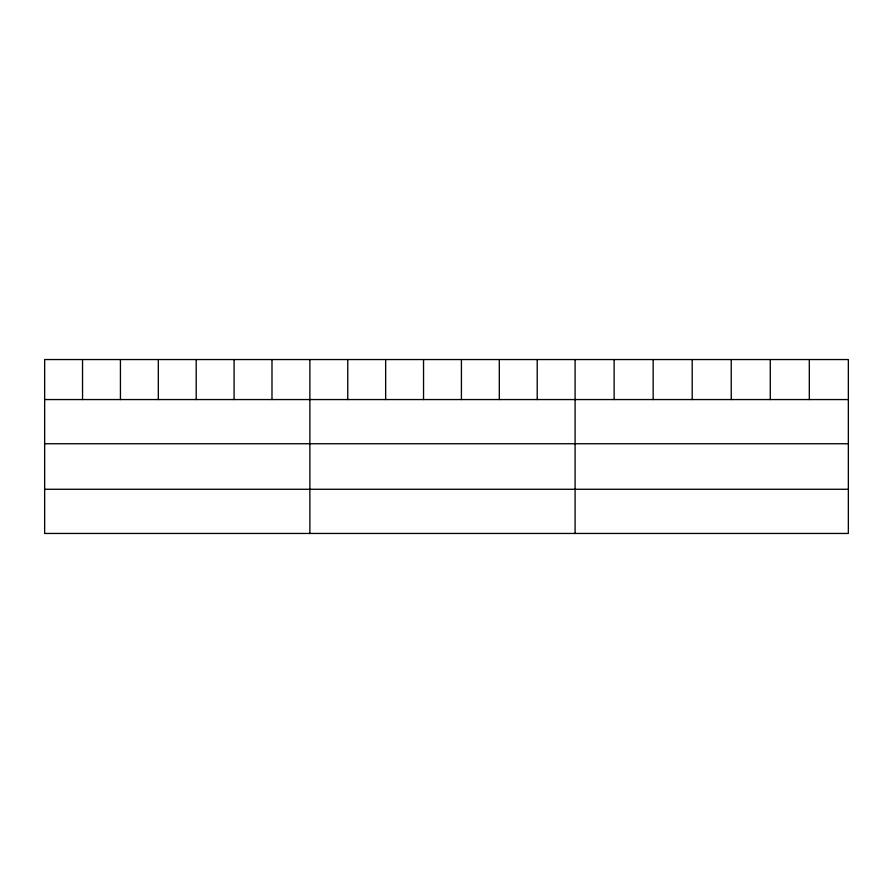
<?xml version="1.0" encoding="UTF-8"?>
<svg xmlns="http://www.w3.org/2000/svg" width="893" height="893" viewBox="0 0 893 893"><rect width="100%" height="100%" fill="white"/><g stroke="black" fill="none" stroke-linecap="round" stroke-linejoin="round"><path stroke-width="1.34" d="M848.35 399.562L848.35 533.456L44.65 533.456L44.65 359.544L848.35 359.544L848.35 399.562L44.65 399.562M44.65 443.743L848.35 443.743M44.65 489.275L848.35 489.275M809.315 359.544L809.315 399.562M770.279 359.544L770.279 399.562M731.244 359.544L731.244 399.562M692.198 359.544L692.198 399.562M653.163 359.544L653.163 399.562M614.127 359.544L614.127 399.562M575.092 359.544L575.092 533.456M537.206 359.544L537.206 399.562M499.31 359.544L499.31 399.562M461.424 359.544L461.424 399.562M423.539 359.544L423.539 399.562M385.653 359.544L385.653 399.562M347.757 359.544L347.757 399.562M309.871 359.544L309.871 533.456M271.985 359.544L271.985 399.562M234.089 359.544L234.089 399.562M196.203 359.544L196.203 399.562M158.318 359.544L158.318 399.562M120.432 359.544L120.432 399.562M82.536 359.544L82.536 399.562"/></g></svg>
